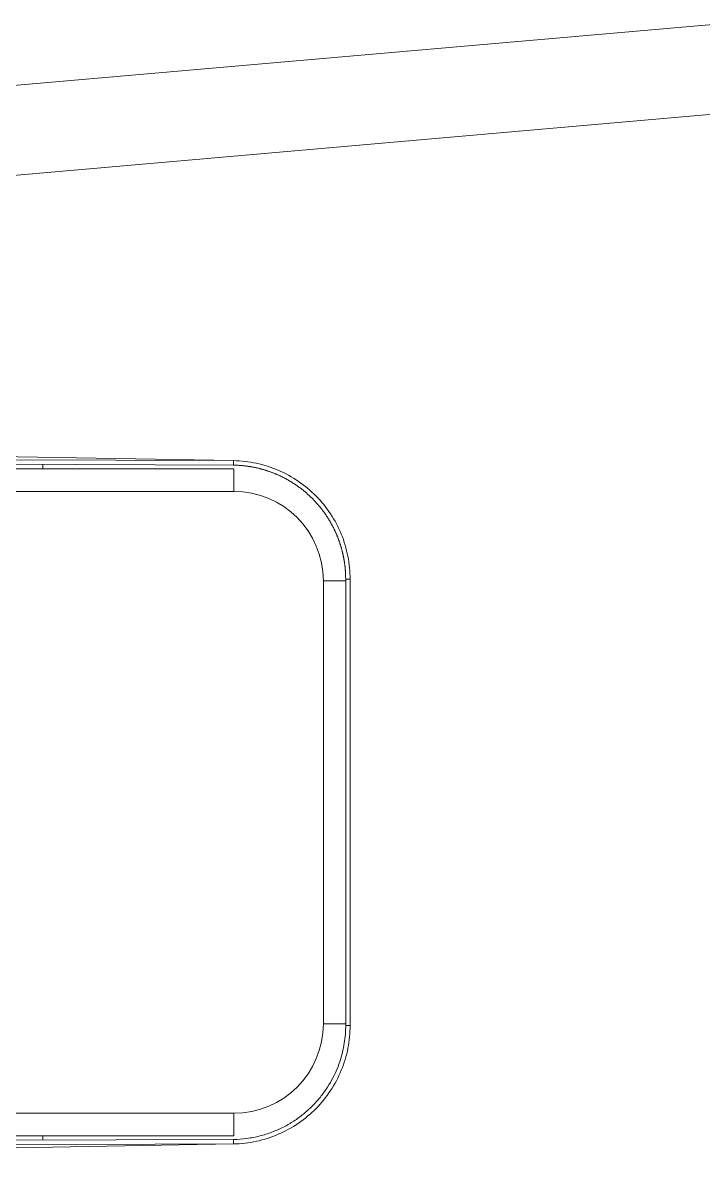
# Model space of a CAD drawing. Header units: millimetres. Extents: x 14183 to 14777, y -4239 to -3399.
# Drawn here: x 14652.88 to 14660.48, y -4003.88 to -3991.22 of the extents above; entities that cross this region are included whole.
import ezdxf

# ---------------------------------------------------------------- set-up
doc = ezdxf.new("R2010")
doc.units = ezdxf.units.MM
doc.header["$LTSCALE"] = 0.1
doc.layers.get('0').update_dxf_attribs({"lineweight": 15})

msp = doc.modelspace()

# ---------------------------------------------------------------- linework, layer by layer
at = {"linetype": 'Continuous', "lineweight": 18, "extrusion": (-1, -2.22045e-16, 0)}
for p, q in [((14647.872, -3992.351), (14660.814, -3991.219)), ((14655.232, -3996.163), (14649.056, -3996.141)), ((14650.585, -3996.206), (14655.235, -3996.206)), ((14656.485, -3997.437), (14656.485, -4002.424)), ((14656.485, -3997.456), (14656.485, -3997.456)), ((14656.485, -3998.467), (14656.485, -3998.467)), ((14645.785, -4003.656), (14655.235, -4003.656)), ((14647.951, -4003.724), (14655.232, -4003.699))]:
    msp.add_line(p, q, dxfattribs=at)
at = {"linetype": 'Continuous', "lineweight": 13, "extrusion": (-1, -2.22045e-16, 0)}
for p, q in [((14660.814, -3992.222), (14647.951, -3993.347)), ((14655.232, -3996.113), (14647.951, -3995.986)), ((14647.951, -3996.087), (14655.232, -3996.113)), ((14655.235, -3996.206), (14645.785, -3996.206)), ((14655.235, -3996.206), (14655.235, -3996.206)), ((14655.235, -3996.206), (14655.235, -3996.456)), ((14645.785, -3996.456), (14655.235, -3996.456)), ((14656.235, -3997.456), (14656.235, -4002.406)), ((14655.235, -4003.406), (14645.785, -4003.406)), ((14655.235, -4003.406), (14655.235, -4003.656)), ((14647.951, -4003.876), (14655.232, -4003.749)), ((14647.951, -4003.774), (14655.232, -4003.749))]:
    msp.add_line(p, q, dxfattribs=at)
at = {"linetype": 'Continuous', "lineweight": 13}
for centre, major_axis, ratio, start_param, end_param in [((14653.101, -3996.28), (0, 0.125), 0.017452, 5.348034, 6.283185), ((14655.235, -3997.456), (1, 0), 1, 0, 1.570796), ((14656.235, -3997.456), (-0.25, 0), 0.000016, 1.570796, 3.141593), ((14655.235, -4002.406), (1, 0), 1, 4.712389, 6.283185), ((14656.235, -4002.406), (0.25, 0), 0.000016, 4.712389, 6.283185), ((14653.101, -4003.581), (0, 0.125), 0.017452, 3.141593, 4.071837)]:
    msp.add_ellipse(centre, major_axis=major_axis, ratio=ratio, start_param=start_param, end_param=end_param, dxfattribs=at)
at = {"linetype": 'Continuous', "lineweight": 18}
for points, knots in [([(14656.534, -3997.437), (14656.534, -3997.352), (14656.526, -3997.266), (14656.492, -3997.098), (14656.468, -3997.015), (14656.403, -3996.856), (14656.362, -3996.78), (14656.268, -3996.637), (14656.214, -3996.57), (14656.094, -3996.448), (14656.028, -3996.393), (14655.886, -3996.296), (14655.811, -3996.254), (14655.653, -3996.186), (14655.571, -3996.16), (14655.403, -3996.124), (14655.318, -3996.114), (14655.232, -3996.113)], [0, 0, 0, 0, 0.125, 0.125, 0.25, 0.25, 0.375, 0.375, 0.5, 0.5, 0.625, 0.625, 0.75, 0.75, 0.875, 0.875, 1, 1, 1, 1]), ([(14655.232, -3996.113), (14655.232, -3996.118), (14655.232, -3996.123), (14655.232, -3996.133), (14655.232, -3996.138), (14655.232, -3996.143)], [0, 0, 0, 0, 0.5, 0.5, 1, 1, 1, 1]), ([(14655.232, -3996.143), (14655.232, -3996.144), (14655.232, -3996.151), (14655.232, -3996.16), (14655.232, -3996.162), (14655.232, -3996.162), (14655.232, -3996.162)], [0, 0, 0, 0, 0.124557, 0.557652, 0.990747, 1, 1, 1, 1]), ([(14656.485, -3997.437), (14656.485, -3997.434), (14656.485, -3997.429), (14656.484, -3997.42), (14656.484, -3997.411), (14656.484, -3997.402), (14656.484, -3997.393), (14656.484, -3997.385), (14656.483, -3997.376), (14656.483, -3997.367), (14656.482, -3997.358), (14656.482, -3997.349), (14656.481, -3997.34), (14656.48, -3997.331), (14656.479, -3997.322), (14656.479, -3997.313), (14656.478, -3997.304), (14656.477, -3997.295), (14656.476, -3997.286), (14656.474, -3997.277), (14656.473, -3997.267), (14656.472, -3997.258), (14656.471, -3997.249), (14656.469, -3997.24), (14656.468, -3997.231), (14656.466, -3997.221), (14656.465, -3997.212), (14656.463, -3997.203), (14656.461, -3997.194), (14656.459, -3997.184), (14656.457, -3997.175), (14656.455, -3997.166), (14656.453, -3997.156), (14656.451, -3997.147), (14656.449, -3997.138), (14656.447, -3997.128), (14656.444, -3997.119), (14656.442, -3997.11), (14656.439, -3997.1), (14656.437, -3997.091), (14656.434, -3997.081), (14656.431, -3997.072), (14656.428, -3997.063), (14656.425, -3997.053), (14656.422, -3997.044), (14656.419, -3997.034), (14656.416, -3997.025), (14656.413, -3997.015), (14656.409, -3997.006), (14656.406, -3996.997), (14656.402, -3996.987), (14656.399, -3996.978), (14656.395, -3996.968), (14656.391, -3996.959), (14656.388, -3996.949), (14656.384, -3996.94), (14656.38, -3996.931), (14656.375, -3996.921), (14656.371, -3996.912), (14656.367, -3996.902), (14656.363, -3996.893), (14656.358, -3996.884), (14656.354, -3996.874), (14656.349, -3996.865), (14656.344, -3996.856), (14656.339, -3996.846), (14656.334, -3996.837), (14656.329, -3996.828), (14656.324, -3996.819), (14656.319, -3996.809), (14656.314, -3996.8), (14656.309, -3996.791), (14656.303, -3996.782), (14656.298, -3996.773), (14656.292, -3996.763), (14656.286, -3996.754), (14656.28, -3996.745), (14656.274, -3996.736), (14656.268, -3996.727), (14656.262, -3996.718), (14656.256, -3996.709), (14656.25, -3996.7), (14656.243, -3996.691), (14656.237, -3996.682), (14656.23, -3996.673), (14656.224, -3996.665), (14656.217, -3996.656), (14656.21, -3996.647), (14656.203, -3996.638), (14656.196, -3996.63), (14656.189, -3996.621), (14656.182, -3996.613), (14656.175, -3996.604), (14656.167, -3996.596), (14656.16, -3996.587), (14656.152, -3996.579), (14656.144, -3996.57), (14656.137, -3996.562), (14656.129, -3996.554), (14656.121, -3996.545), (14656.113, -3996.537), (14656.105, -3996.529), (14656.096, -3996.521), (14656.088, -3996.513), (14656.08, -3996.505), (14656.071, -3996.497), (14656.062, -3996.49), (14656.054, -3996.482), (14656.045, -3996.474), (14656.036, -3996.466), (14656.027, -3996.459), (14656.018, -3996.451), (14656.009, -3996.444), (14656, -3996.437), (14655.99, -3996.429), (14655.981, -3996.422), (14655.971, -3996.415), (14655.962, -3996.408), (14655.952, -3996.401), (14655.942, -3996.394), (14655.932, -3996.387), (14655.922, -3996.38), (14655.912, -3996.373), (14655.902, -3996.367), (14655.892, -3996.36), (14655.882, -3996.354), (14655.871, -3996.347), (14655.861, -3996.341), (14655.85, -3996.335), (14655.839, -3996.329), (14655.829, -3996.323), (14655.818, -3996.317), (14655.807, -3996.311), (14655.796, -3996.305), (14655.785, -3996.3), (14655.774, -3996.294), (14655.763, -3996.289), (14655.751, -3996.283), (14655.74, -3996.278), (14655.728, -3996.273), (14655.717, -3996.268), (14655.705, -3996.263), (14655.694, -3996.258), (14655.682, -3996.253), (14655.67, -3996.248), (14655.658, -3996.244), (14655.646, -3996.239), (14655.634, -3996.235), (14655.622, -3996.231), (14655.61, -3996.227), (14655.598, -3996.223), (14655.585, -3996.219), (14655.573, -3996.215), (14655.56, -3996.212), (14655.548, -3996.208), (14655.535, -3996.205), (14655.523, -3996.201), (14655.51, -3996.198), (14655.497, -3996.195), (14655.485, -3996.192), (14655.472, -3996.19), (14655.459, -3996.187), (14655.446, -3996.184), (14655.433, -3996.182), (14655.42, -3996.18), (14655.407, -3996.178), (14655.393, -3996.176), (14655.38, -3996.174), (14655.367, -3996.172), (14655.354, -3996.171), (14655.34, -3996.169), (14655.327, -3996.168), (14655.313, -3996.167), (14655.3, -3996.166), (14655.286, -3996.165), (14655.273, -3996.164), (14655.259, -3996.163), (14655.246, -3996.163), (14655.237, -3996.163), (14655.232, -3996.163)], [0, 0, 0, 0, 0.004401, 0.008816, 0.013245, 0.017688, 0.022146, 0.026618, 0.031104, 0.035604, 0.040118, 0.044647, 0.049189, 0.053746, 0.058317, 0.062903, 0.067502, 0.072116, 0.076744, 0.081386, 0.086042, 0.090713, 0.095397, 0.100096, 0.104809, 0.109536, 0.114278, 0.119033, 0.123803, 0.128587, 0.133385, 0.138198, 0.143024, 0.147865, 0.15272, 0.157589, 0.162472, 0.16737, 0.172281, 0.177207, 0.182147, 0.187102, 0.19207, 0.197053, 0.20205, 0.207061, 0.212086, 0.217125, 0.222179, 0.227247, 0.232329, 0.237425, 0.242535, 0.24766, 0.252799, 0.257952, 0.263119, 0.2683, 0.273496, 0.278706, 0.283929, 0.289168, 0.29442, 0.299686, 0.304967, 0.310262, 0.315571, 0.320894, 0.326232, 0.331583, 0.336949, 0.342329, 0.347724, 0.353132, 0.358555, 0.363991, 0.369442, 0.374908, 0.380387, 0.385881, 0.391388, 0.39691, 0.402446, 0.407997, 0.413561, 0.41914, 0.424733, 0.43034, 0.435961, 0.441597, 0.447247, 0.452911, 0.458589, 0.464281, 0.469987, 0.475708, 0.481443, 0.487192, 0.492955, 0.498733, 0.504524, 0.51033, 0.51615, 0.521984, 0.527833, 0.533695, 0.539572, 0.545463, 0.551368, 0.557288, 0.563221, 0.569169, 0.575131, 0.581107, 0.587097, 0.593102, 0.599121, 0.605153, 0.611201, 0.617262, 0.623337, 0.629427, 0.635531, 0.641649, 0.647781, 0.653928, 0.660088, 0.666263, 0.672452, 0.678655, 0.684873, 0.691104, 0.69735, 0.70361, 0.709884, 0.716173, 0.722475, 0.728792, 0.735123, 0.741468, 0.747828, 0.754201, 0.760589, 0.766991, 0.773407, 0.779837, 0.786282, 0.79274, 0.799213, 0.8057, 0.812202, 0.818717, 0.825247, 0.831791, 0.838349, 0.844921, 0.851507, 0.858108, 0.864723, 0.871352, 0.877995, 0.884652, 0.891324, 0.89801, 0.90471, 0.911424, 0.918152, 0.924895, 0.931652, 0.938423, 0.945208, 0.952007, 0.958821, 0.965648, 0.97249, 0.979346, 0.986217, 0.993101, 1, 1, 1, 1]), ([(14656.485, -3997.437), (14656.485, -3997.437), (14656.486, -3997.437), (14656.491, -3997.437), (14656.495, -3997.437), (14656.504, -3997.437), (14656.51, -3997.437), (14656.522, -3997.437), (14656.528, -3997.437), (14656.534, -3997.437)], [0, 0, 0, 0, 0.25, 0.25, 0.5, 0.5, 0.75, 0.75, 1, 1, 1, 1]), ([(14655.232, -4003.699), (14655.282, -4003.698), (14655.332, -4003.694), (14655.43, -4003.681), (14655.478, -4003.671), (14655.571, -4003.648), (14655.616, -4003.633), (14655.704, -4003.6), (14655.747, -4003.581), (14655.829, -4003.54), (14655.868, -4003.517), (14655.943, -4003.468), (14655.978, -4003.442), (14656.046, -4003.387), (14656.078, -4003.358), (14656.138, -4003.299), (14656.166, -4003.268), (14656.219, -4003.204), (14656.243, -4003.171), (14656.288, -4003.105), (14656.309, -4003.071), (14656.346, -4003.003), (14656.363, -4002.968), (14656.393, -4002.899), (14656.407, -4002.864), (14656.442, -4002.76), (14656.458, -4002.691), (14656.48, -4002.555), (14656.485, -4002.488), (14656.485, -4002.424)], [0, 0, 0, 0, 0.0625, 0.0625, 0.125, 0.125, 0.1875, 0.1875, 0.25, 0.25, 0.3125, 0.3125, 0.375, 0.375, 0.4375, 0.4375, 0.5, 0.5, 0.5625, 0.5625, 0.625, 0.625, 0.6875, 0.6875, 0.75, 0.75, 0.875, 0.875, 1, 1, 1, 1]), ([(14655.232, -4003.749), (14655.318, -4003.747), (14655.403, -4003.737), (14655.571, -4003.701), (14655.653, -4003.675), (14655.811, -4003.607), (14655.886, -4003.566), (14656.028, -4003.469), (14656.094, -4003.414), (14656.214, -4003.291), (14656.268, -4003.224), (14656.362, -4003.081), (14656.403, -4003.005), (14656.468, -4002.846), (14656.493, -4002.764), (14656.526, -4002.596), (14656.534, -4002.51), (14656.534, -4002.424)], [0, 0, 0, 0, 0.125, 0.125, 0.25, 0.25, 0.375, 0.375, 0.5, 0.5, 0.625, 0.625, 0.75, 0.75, 0.875, 0.875, 1, 1, 1, 1]), ([(14656.534, -4002.424), (14656.528, -4002.424), (14656.522, -4002.424), (14656.51, -4002.424), (14656.504, -4002.424), (14656.495, -4002.424), (14656.491, -4002.424), (14656.486, -4002.424), (14656.485, -4002.424), (14656.485, -4002.424)], [0, 0, 0, 0, 0.25, 0.25, 0.5, 0.5, 0.75, 0.75, 1, 1, 1, 1]), ([(14655.232, -4003.719), (14655.232, -4003.713), (14655.232, -4003.707), (14655.232, -4003.701), (14655.232, -4003.699), (14655.232, -4003.699)], [0, 0, 0, 0, 0.5, 0.5, 1, 1, 1, 1]), ([(14655.232, -4003.749), (14655.232, -4003.743), (14655.232, -4003.738), (14655.232, -4003.728), (14655.232, -4003.723), (14655.232, -4003.719)], [0, 0, 0, 0, 0.5, 0.5, 1, 1, 1, 1])]:
    msp.add_open_spline(points, degree=3, knots=knots, dxfattribs=at)
at = {"linetype": 'Continuous', "lineweight": 13}
msp.add_open_spline([(14656.534, -4002.424), (14656.534, -4000.762), (14656.534, -3999.1), (14656.534, -3997.437)], degree=3, dxfattribs=at)

doc.saveas('drawing.dxf')
